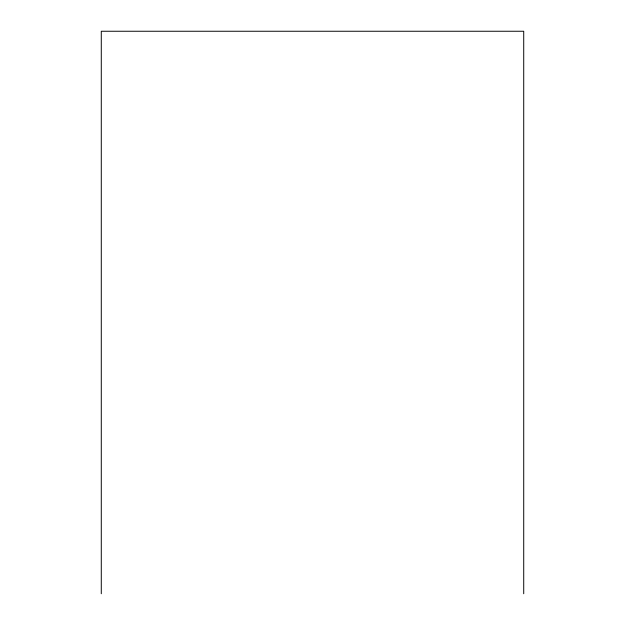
<?xml version="1.0" encoding="UTF-8"?>
<svg xmlns="http://www.w3.org/2000/svg" width="625" height="625" viewBox="0 0 625 625"><rect width="100%" height="100%" fill="white"/><g stroke="black" fill="none" stroke-linecap="round" stroke-linejoin="round"><path stroke-width="0.94" d="M523.719 593.75L523.719 31.25L101.281 31.25L101.281 593.75"/></g></svg>
